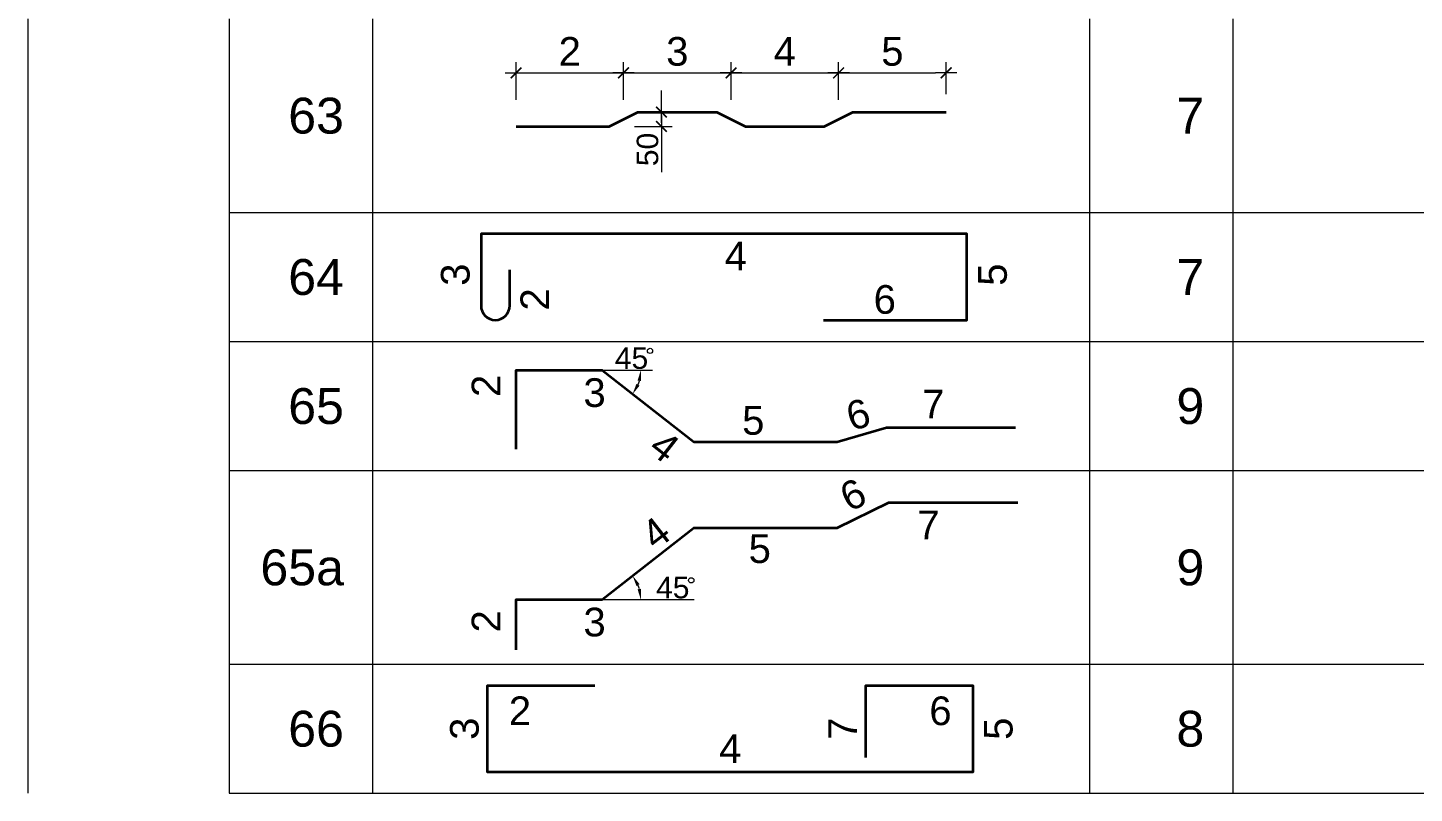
# Model space of a CAD drawing. Header units: millimetres. Extents: x -247377 to 927516, y -864259 to 155594.
# Drawn here: x -156021 to -151186, y 134798 to 137467 of the extents above; entities that cross this region are included whole.
import ezdxf
from ezdxf.enums import TextEntityAlignment as Align

# ---------------------------------------------------------------- set-up
doc = ezdxf.new("R2010")
doc.units = ezdxf.units.MM
doc.header["$MEASUREMENT"] = 0
doc.layers.get('Defpoints').update_dxf_attribs({"lineweight": 9})
for name, color, linetype, lineweight in [('kata_dim', 8, 'Continuous', 5), ('kata_net khung', 3, 'Continuous', 20), ('kata_text', 7, 'Continuous', 30), ('kata_thep chu', 1, 'Continuous', 35), ('NDC_S_DIM', 1, 'Continuous', 15), ('NDC_S_VN TEXT', 7, 'Continuous', 20)]:
    doc.layers.add(name, color=color, linetype=linetype, lineweight=lineweight)
doc.styles.add('ARIAL', font='arial.ttf', dxfattribs={"width": 0.8})
doc.styles.add('kata_text', font='arial.ttf', dxfattribs={"width": 0.8})
doc.dimstyles.new('kata_dim_50', dxfattribs={"dimscale": 50, "dimtxt": 2.5, "dimasz": 1.5, "dimexe": 1.5, "dimexo": 2.5, "dimtad": 1, "dimdec": 0, "dimzin": 0, "dimdsep": 46, "dimtxsty": 'kata_text', "dimblk": 'kata_block_ArchTick', "dimcen": 0.09, "dimdle": 1.2, "dimclrd": 8, "dimclre": 8, "dimclrt": 3, "dimadec": 0, "dimazin": 0, "dimtfac": 1, "dimtdec": 0, "dimtix": 1, "dimtofl": 0, "dimtmove": 0, "dimatfit": 3, "dimfxl": 3.75, "dimfxlon": 1, "dimtolj": 1, "dimtzin": 0, "dimarcsym": 0})

# ---------------------------------------------------------------- blocks, each defined once
blk = doc.blocks.new('kata_block_ArchTick')
at = {"color": 8}
blk.add_line((1, 0), (-1, 0), dxfattribs=at)
at = {"color": 8, "const_width": 0.15}
blk.add_lwpolyline([(-0.5, -0.5), (0.5, 0.5)], dxfattribs=at)
blk = doc.blocks.new('*D607')
at = {"color": 8, "lineweight": -2, "transparency": 16777216}
for p, q in [((3405.3, -564.3), (3405.3, -301.8)), ((3480.3, -376.8), (4080.3, -376.8)), ((4155.3, -564.3), (4155.3, -301.8))]:
    blk.add_line(p, q, dxfattribs=at)
at = {"layer": 'Defpoints', "color": 0, "transparency": 16777216}
for p in [(4155.3, -376.8), (3405.3, -750), (4155.3, -700)]:
    blk.add_point(p, dxfattribs=at)
at = {"color": 8, "lineweight": -2, "transparency": 16777216, "xscale": 75, "yscale": 75, "zscale": 75, "rotation": 180}
blk.add_blockref('kata_block_ArchTick', (3405.3, -376.8), dxfattribs=at)
at = {"color": 8, "lineweight": -2, "transparency": 16777216, "xscale": 75, "yscale": 75, "zscale": 75}
blk.add_blockref('kata_block_ArchTick', (4155.3, -376.8), dxfattribs=at)
blk = doc.blocks.new('*D605')
at = {"color": 8, "lineweight": -2, "transparency": 16777216}
for p, q in [((4155.3, -564.3), (4155.3, -301.8)), ((4230.3, -376.8), (4830.3, -376.8)), ((4905.3, -564.3), (4905.3, -301.8))]:
    blk.add_line(p, q, dxfattribs=at)
at = {"layer": 'Defpoints', "color": 0, "transparency": 16777216}
for p in [(4905.3, -376.8), (4155.3, -700), (4905.3, -700)]:
    blk.add_point(p, dxfattribs=at)
at = {"color": 8, "lineweight": -2, "transparency": 16777216, "xscale": 75, "yscale": 75, "zscale": 75, "rotation": 180}
blk.add_blockref('kata_block_ArchTick', (4155.3, -376.8), dxfattribs=at)
at = {"color": 8, "lineweight": -2, "transparency": 16777216, "xscale": 75, "yscale": 75, "zscale": 75}
blk.add_blockref('kata_block_ArchTick', (4905.3, -376.8), dxfattribs=at)
blk = doc.blocks.new('*D606')
at = {"color": 8, "lineweight": -2, "transparency": 16777216}
for p, q in [((4905.3, -564.3), (4905.3, -301.8)), ((4980.3, -376.8), (5580.3, -376.8)), ((5655.3, -564.3), (5655.3, -301.8))]:
    blk.add_line(p, q, dxfattribs=at)
at = {"layer": 'Defpoints', "color": 0, "transparency": 16777216}
for p in [(5655.3, -376.8), (4905.3, -700), (5655.3, -700)]:
    blk.add_point(p, dxfattribs=at)
at = {"color": 8, "lineweight": -2, "transparency": 16777216, "xscale": 75, "yscale": 75, "zscale": 75, "rotation": 180}
blk.add_blockref('kata_block_ArchTick', (4905.3, -376.8), dxfattribs=at)
at = {"color": 8, "lineweight": -2, "transparency": 16777216, "xscale": 75, "yscale": 75, "zscale": 75}
blk.add_blockref('kata_block_ArchTick', (5655.3, -376.8), dxfattribs=at)
blk = doc.blocks.new('*D608')
at = {"color": 8, "lineweight": -2, "transparency": 16777216}
for p, q in [((5655.3, -564.3), (5655.3, -301.8)), ((5730.3, -376.8), (6330.3, -376.8)), ((6405.3, -525), (6405.3, -301.8))]:
    blk.add_line(p, q, dxfattribs=at)
at = {"layer": 'Defpoints', "color": 0, "transparency": 16777216}
for p in [(6405.3, -376.8), (6405.3, -650), (5655.3, -700)]:
    blk.add_point(p, dxfattribs=at)
at = {"color": 8, "lineweight": -2, "transparency": 16777216, "xscale": 75, "yscale": 75, "zscale": 75, "rotation": 180}
blk.add_blockref('kata_block_ArchTick', (5655.3, -376.8), dxfattribs=at)
at = {"color": 8, "lineweight": -2, "transparency": 16777216, "xscale": 75, "yscale": 75, "zscale": 75}
blk.add_blockref('kata_block_ArchTick', (6405.3, -376.8), dxfattribs=at)
blk = doc.blocks.new('*D609')
at = {"color": 8, "lineweight": -2, "transparency": 16777216}
for p, q in [((4419.9, -575), (4419.9, -500)), ((4380.3, -650), (4494.9, -650)), ((4232.4, -750), (4494.9, -750)), ((4419.9, -825), (4419.9, -1068.1))]:
    blk.add_line(p, q, dxfattribs=at)
at = {"layer": 'Defpoints', "color": 0, "transparency": 16777216}
for p in [(4255.3, -650), (4055.3, -750), (4419.9, -750)]:
    blk.add_point(p, dxfattribs=at)
at = {"color": 8, "lineweight": -2, "transparency": 16777216, "xscale": 75, "yscale": 75, "zscale": 75}
for p, rotation in [((4419.9, -650), 270), ((4419.9, -750), 90)]:
    blk.add_blockref('kata_block_ArchTick', p, dxfattribs=dict(at, rotation=rotation))
blk = doc.blocks.new('dang64')
at = {"layer": 'kata_net khung'}
for p, q in [((0, 0), (0, -900)), ((1405.3, 0), (1405.3, -900)), ((2405.3, 0), (2405.3, -900)), ((7405.3, 0), (7405.3, -900)), ((8405.3, 0), (8405.3, -900)), ((1405.3, -900), (17405.3, -900))]:
    blk.add_line(p, q, dxfattribs=at)
at = {"layer": 'kata_thep chu'}
blk.add_lwpolyline([(5549.1, -750), (6549.1, -750), (6549.1, -150), (3161.2, -150), (3161.2, -650, 1), (3361.2, -650), (3361.2, -400)], format="xyb", dxfattribs=at)
at = {"layer": 'kata_text', "style": 'kata_text'}
for tag, p in [('003', (2981.5, -433.7)), ('005', (6728.3, -433.7)), ('002', (3536.4, -606.4))]:
    blk.add_attdef(tag, text='', height=200, rotation=90, dxfattribs=at).set_placement(p, align=Align.MIDDLE_CENTER)
for tag, p in [('004', (4938.5, -304.6)), ('006', (5977.1, -606.3))]:
    blk.add_attdef(tag, text='', height=200, dxfattribs=at).set_placement(p, align=Align.MIDDLE_CENTER)
for tag, p in [('001', (2205.3, -450)), ('007', (8205.3, -450)), ('008', (10205.3, -450)), ('009', (11205.3, -450)), ('010', (12205.3, -450)), ('011', (13205.3, -449.7)), ('012', (15205.3, -450)), ('013', (17205.3, -450))]:
    blk.add_attdef(tag, text='', height=250, dxfattribs=at).set_placement(p, align=Align.MIDDLE_RIGHT)
blk = doc.blocks.new('*D568')
at = {"layer": 'Defpoints', "color": 0, "transparency": 16777216}
for p in [(4005.3, -200), (4005.3, -200), (4269.3, -259.3), (4356.3, -200), (4645.3, -700)]:
    blk.add_point(p, dxfattribs=at)
at = {"layer": 'kata_dim', "color": 8, "lineweight": -2, "transparency": 16777216}
blk.add_arc((4005.3, -200), 270.6, 337.9347, 344.06657, dxfattribs=at)
at = {"layer": 'kata_dim', "color": 8, "transparency": 16777216}
for points in [[(4253.1, -272.5), (4277.8, -276), (4275.9, -200)], [(4266.9, -307.9), (4245.2, -295.4), (4218.5, -366.6)]]:
    blk.add_solid(points, dxfattribs=at)
blk = doc.blocks.new('*D617')
at = {"layer": 'Defpoints', "color": 0, "transparency": 16777216}
for p in [(4645.3, -400), (4269.3, -840.7), (4005.3, -900), (4005.3, -900), (4356.3, -900)]:
    blk.add_point(p, dxfattribs=at)
at = {"layer": 'kata_dim', "color": 8, "lineweight": -2, "transparency": 16777216}
blk.add_arc((4005.3, -900), 270.6, 15.93343, 22.0653, dxfattribs=at)
at = {"layer": 'kata_dim', "color": 8, "transparency": 16777216}
for points in [[(4245.2, -804.6), (4266.9, -792.1), (4218.5, -733.4)], [(4277.8, -824), (4253.1, -827.5), (4275.9, -900)]]:
    blk.add_solid(points, dxfattribs=at)
blk = doc.blocks.new('dang66')
at = {"layer": 'kata_net khung'}
for p, q in [((0, 0), (0, -900)), ((1405.3, 0), (1405.3, -900)), ((2405.3, 0), (2405.3, -900)), ((7405.3, 0), (7405.3, -900)), ((8405.3, 0), (8405.3, -900)), ((1405.3, -900), (17405.3, -900))]:
    blk.add_line(p, q, dxfattribs=at)
at = {"layer": 'kata_thep chu'}
blk.add_lwpolyline([(3955.3, -150), (3205.3, -150), (3205.3, -750), (6593.2, -750), (6593.2, -150), (5843.2, -150), (5843.2, -650)], dxfattribs=at)
at = {"layer": 'kata_text', "style": 'kata_text'}
for tag, p in [('003', (3205.3, -450)), ('007', (5843.2, -450))]:
    blk.add_attdef(tag, text='', height=200, rotation=90, dxfattribs=at).set_placement(p, align=Align.BOTTOM_CENTER)
blk.add_attdef('002', text='', height=200, dxfattribs=at).set_placement((3355.3, -225), align=Align.TOP_LEFT)
blk.add_attdef('006', text='', height=200, dxfattribs=at).set_placement((6443.2, -225), align=Align.TOP_RIGHT)
blk.add_attdef('005', text='', height=200, rotation=90, dxfattribs=at).set_placement((6668.2, -450), align=Align.TOP_CENTER)
for tag, p in [('001', (2205.3, -450)), ('008', (8205.3, -450)), ('009', (10205.3, -450)), ('010', (11205.3, -450)), ('011', (12205.3, -450)), ('012', (13205.3, -449.7)), ('013', (15205.3, -450)), ('014', (17205.3, -450))]:
    blk.add_attdef(tag, text='', height=250, dxfattribs=at).set_placement(p, align=Align.MIDDLE_RIGHT)
blk.add_attdef('004', text='', height=200, dxfattribs=at).set_placement((4899.2, -750), align=Align.BOTTOM_CENTER)
blk = doc.blocks.new('dang63')
at = {"layer": 'kata_net khung'}
for p, q in [((0, 0), (0, -1350)), ((1405.3, 0), (1405.3, -1350)), ((2405.3, 0), (2405.3, -1350)), ((7405.3, 0), (7405.3, -1350)), ((8405.3, 0), (8405.3, -1350)), ((1405.3, -1350), (17405.3, -1350))]:
    blk.add_line(p, q, dxfattribs=at)
at = {"layer": 'kata_thep chu'}
blk.add_lwpolyline([(3405.3, -750), (4055.3, -750), (4255.3, -650), (4805.3, -650), (5005.3, -750), (5555.3, -750), (5755.3, -650), (6405.3, -650)], dxfattribs=at)
at = {"layer": 'kata_text', "style": 'kata_text'}
for tag, p in [('002', (3780.3, -226.8)), ('003', (4530.3, -226.8)), ('004', (5280.3, -226.8)), ('005', (6030.3, -226.8))]:
    blk.add_attdef(tag, text='', height=200, dxfattribs=at).set_placement(p, align=Align.MIDDLE_CENTER)
for tag, p in [('001', (2205.3, -675)), ('007', (8205.3, -675)), ('008', (10205.3, -675)), ('009', (11205.3, -675)), ('010', (12205.3, -675)), ('011', (13205.3, -674.7)), ('012', (15205.3, -675)), ('013', (17205.3, -675))]:
    blk.add_attdef(tag, text='', height=250, dxfattribs=at).set_placement(p, align=Align.MIDDLE_RIGHT)
blk.add_attdef('006', text='', height=150, rotation=90, dxfattribs=at).set_placement((4322.1, -794.3), align=Align.MIDDLE_RIGHT)
dim = blk.add_linear_dim(base=(4155.3, -376.8), p1=(3405.3, -750), p2=(4155.3, -700), text=' ', dimstyle='kata_dim_50')
dim.commit()
dim.dimension.update_dxf_attribs({"geometry": '*D607', "text_midpoint": (3780.3, -376.8)})
for base, p1, p2, picture, middle in [((4905.3, -376.8), (4155.3, -700), (4905.3, -700), '*D605', (4530.3, -376.8)), ((5655.3, -376.8), (4905.3, -700), (5655.3, -700), '*D606', (5280.3, -376.8)), ((6405.3, -376.8), (5655.3, -700), (6405.3, -650), '*D608', (6030.3, -376.8))]:
    dim = blk.add_linear_dim(base=base, p1=p1, p2=p2, text=' ', dimstyle='kata_dim_50', override={"dimtmove": 1})
    dim.commit()
    dim.dimension.update_dxf_attribs({"geometry": picture, "text_midpoint": middle})
dim = blk.add_linear_dim(base=(4419.9, -750), p1=(4255.3, -650), p2=(4055.3, -750), angle=90, text=' ', dimstyle='kata_dim_50')
dim.commit()
dim.dimension.update_dxf_attribs({"geometry": '*D609', "text_midpoint": (4419.9, -1036.8), "dimtype": 160})
blk = doc.blocks.new('dang65')
at = {"layer": 'kata_dim'}
blk.add_line((4005.3, -200), (4356.3, -200), dxfattribs=at)
blk.add_circle((4340, -65.3), 18.3, dxfattribs=at)
at = {"layer": 'kata_net khung'}
for p, q in [((0, 0), (0, -900)), ((1405.3, 0), (1405.3, -900)), ((2405.3, 0), (2405.3, -900)), ((7405.3, 0), (7405.3, -900)), ((8405.3, 0), (8405.3, -900)), ((1405.3, -900), (17405.3, -900))]:
    blk.add_line(p, q, dxfattribs=at)
at = {"layer": 'kata_thep chu'}
blk.add_lwpolyline([(3405.3, -750), (3405.3, -200), (4005.3, -200), (4645.3, -700), (5645.3, -700), (5989, -600), (6889, -600)], dxfattribs=at)
at = {"layer": 'kata_text', "style": 'kata_text'}
for tag, height, p in [('008', 150, (4327.4, -115.5)), ('003', 200, (4031.1, -356.1)), ('001', 250, (2205.3, -450)), ('009', 250, (8205.3, -450)), ('010', 250, (10205.3, -450)), ('011', 250, (11205.3, -450)), ('012', 250, (12205.3, -450)), ('013', 250, (13205.3, -449.7)), ('014', 250, (15205.3, -450)), ('015', 250, (17205.3, -450))]:
    blk.add_attdef(tag, text='', height=height, dxfattribs=at).set_placement(p, align=Align.MIDDLE_RIGHT)
for tag, rotation, p in [('002', 90, (3196.3, -231.6)), ('004', 322, (4502.8, -779.1))]:
    blk.add_attdef(tag, text='', height=200, rotation=rotation, dxfattribs=at).set_placement(p, align=Align.MIDDLE_RIGHT)
blk.add_attdef('006', text='', height=200, rotation=16, dxfattribs=at).set_placement((5835.5, -661.5), align=Align.BOTTOM_CENTER)
blk.add_attdef('007', text='', height=200, dxfattribs=at).set_placement((6238.1, -436.1), align=Align.MIDDLE_LEFT)
blk.add_attdef('005', text='', height=200, dxfattribs=at).set_placement((5059.8, -550), align=Align.MIDDLE_CENTER)
at = {"layer": 'kata_dim'}
dim = blk.add_angular_dim_2l(base=(4269.3, -259.3), line1=((4005.3, -200), (4356.3, -200)), line2=((4005.3, -200), (4645.3, -700)), text=' ', dimstyle='kata_dim_50', override={"dimtxsty": 'kata_text', "dimsah": 1}, dxfattribs=at)
dim.commit()
dim.dimension.update_dxf_attribs({"geometry": '*D568', "text_midpoint": (1144.7, -4121.1)})
blk = doc.blocks.new('dang65a')
at = {"layer": 'kata_dim'}
blk.add_line((4005.3, -900), (4647.1, -900), dxfattribs=at)
blk.add_circle((4627.6, -765.3), 18.3, dxfattribs=at)
at = {"layer": 'kata_net khung'}
for p, q in [((0, 0), (0, -1350)), ((1405.3, 0), (1405.3, -1350)), ((2405.3, 0), (2405.3, -1350)), ((7405.3, 0), (7405.3, -1350)), ((8405.3, 0), (8405.3, -1350)), ((1405.3, -1350), (17405.3, -1350))]:
    blk.add_line(p, q, dxfattribs=at)
at = {"layer": 'kata_thep chu'}
blk.add_lwpolyline([(3405.3, -1250), (3405.3, -900), (4005.3, -900), (4645.3, -400), (5645.3, -400), (6005.3, -223.2), (6905.3, -223.2)], dxfattribs=at)
at = {"layer": 'kata_text', "style": 'kata_text'}
blk.add_attdef('006', text='', height=200, rotation=26, dxfattribs=at).set_placement((5825.3, -311.6), align=Align.BOTTOM_CENTER)
blk.add_attdef('007', text='', height=200, dxfattribs=at).set_placement((6204.3, -379.3), align=Align.MIDDLE_LEFT)
blk.add_attdef('004', text='', height=200, rotation=38, dxfattribs=at).set_placement((4440.6, -387), align=Align.MIDDLE_RIGHT)
blk.add_attdef('005', text='', height=200, dxfattribs=at).set_placement((5105.3, -544.4), align=Align.MIDDLE_CENTER)
for tag, height, p in [('001', 250, (2205.3, -675)), ('009', 250, (8205.3, -675)), ('010', 250, (10205.3, -675)), ('011', 250, (11205.3, -675)), ('012', 250, (12205.3, -675)), ('013', 250, (13205.3, -674.7)), ('014', 250, (15205.3, -675)), ('015', 250, (17205.3, -675)), ('008', 150, (4615.1, -815.5)), ('003', 200, (4031.1, -1056.1))]:
    blk.add_attdef(tag, text='', height=height, dxfattribs=at).set_placement(p, align=Align.MIDDLE_RIGHT)
blk.add_attdef('002', text='', height=200, rotation=90, dxfattribs=at).set_placement((3196.3, -1051.1), align=Align.MIDDLE_CENTER)
at = {"layer": 'kata_dim'}
dim = blk.add_angular_dim_2l(base=(4269.3, -840.7), line1=((4005.3, -900), (4356.3, -900)), line2=((4005.3, -900), (4645.3, -400)), text=' ', dimstyle='kata_dim_50', override={"dimtxsty": 'kata_text', "dimsah": 1}, dxfattribs=at)
dim.commit()
dim.dimension.update_dxf_attribs({"geometry": '*D617', "text_midpoint": (2184.8, 3763)})

msp = doc.modelspace()

# ---------------------------------------------------------------- block references
at = {"layer": 'NDC_S_DIM'}
ref = msp.add_blockref('dang63', (-156021.2, 137498.2), dxfattribs=dict(at, xscale=0.5, yscale=0.5, zscale=0.5))
ref.add_attrib('001', '63', dxfattribs={"layer": 'NDC_S_VN TEXT', "height": 125, "style": 'ARIAL'}).set_placement((-154918.6, 137160.7), align=Align.MIDDLE_RIGHT)
ref.add_attrib('002', '2', dxfattribs={"layer": 'NDC_S_VN TEXT', "height": 100, "style": 'ARIAL'}).set_placement((-154131.1, 137384.8), align=Align.MIDDLE_CENTER)
ref.add_attrib('003', '3', dxfattribs={"layer": 'NDC_S_VN TEXT', "height": 100, "style": 'ARIAL'}).set_placement((-153756.1, 137384.8), align=Align.MIDDLE_CENTER)
ref.add_attrib('004', '4', dxfattribs={"layer": 'NDC_S_VN TEXT', "height": 100, "style": 'ARIAL'}).set_placement((-153381.1, 137384.8), align=Align.MIDDLE_CENTER)
ref.add_attrib('005', '5', dxfattribs={"layer": 'NDC_S_VN TEXT', "height": 100, "style": 'ARIAL'}).set_placement((-153006.1, 137384.8), align=Align.MIDDLE_CENTER)
ref.add_attrib('006', '50', dxfattribs={"layer": 'NDC_S_VN TEXT', "height": 75, "rotation": 90, "style": 'ARIAL'}).set_placement((-153860.2, 137101), align=Align.MIDDLE_RIGHT)
ref.add_attrib('007', '7', dxfattribs={"layer": 'NDC_S_VN TEXT', "height": 125, "style": 'ARIAL'}).set_placement((-151918.6, 137160.7), align=Align.MIDDLE_RIGHT)
at = {"layer": 'NDC_S_VN TEXT'}
ref = msp.add_blockref('dang65a', (-156021.2, 135923.2), dxfattribs=dict(at, xscale=0.5, yscale=0.5, zscale=0.5))
ref.add_attrib('001', '65a', dxfattribs={"height": 125, "style": 'ARIAL'}).set_placement((-154918.6, 135585.7), align=Align.MIDDLE_RIGHT)
ref.add_attrib('002', '2', dxfattribs={"height": 100, "rotation": 90, "style": 'ARIAL'}).set_placement((-154423.1, 135397.6), align=Align.MIDDLE_CENTER)
ref.add_attrib('003', '3', dxfattribs={"height": 100, "style": 'ARIAL'}).set_placement((-154005.7, 135395.1), align=Align.MIDDLE_RIGHT)
ref.add_attrib('004', '4', dxfattribs={"height": 100, "rotation": 38, "style": 'ARIAL'}).set_placement((-153800.9, 135729.7), align=Align.MIDDLE_RIGHT)
ref.add_attrib('005', '5', dxfattribs={"height": 100, "style": 'ARIAL'}).set_placement((-153468.6, 135651), align=Align.MIDDLE_CENTER)
ref.add_attrib('006', '6', dxfattribs={"height": 100, "rotation": 26, "style": 'ARIAL'}).set_placement((-153108.6, 135767.4), align=Align.BOTTOM_CENTER)
ref.add_attrib('007', '7', dxfattribs={"height": 100, "style": 'ARIAL'}).set_placement((-152919.1, 135733.5), align=Align.MIDDLE_LEFT)
ref.add_attrib('008', '45', dxfattribs={"height": 75, "style": 'ARIAL'}).set_placement((-153713.7, 135515.4), align=Align.MIDDLE_RIGHT)
ref.add_attrib('009', '9', dxfattribs={"height": 125, "style": 'ARIAL'}).set_placement((-151918.6, 135585.7), align=Align.MIDDLE_RIGHT)
ref = msp.add_blockref('dang64', (-156021.2, 136823.2), dxfattribs=dict(at, xscale=0.5, yscale=0.5, zscale=0.5))
ref.add_attrib('001', '64', dxfattribs={"height": 125, "style": 'ARIAL'}).set_placement((-154918.6, 136598.2), align=Align.MIDDLE_RIGHT)
ref.add_attrib('002', '2', dxfattribs={"height": 100, "rotation": 90, "style": 'ARIAL'}).set_placement((-154253, 136520), align=Align.MIDDLE_CENTER)
ref.add_attrib('003', '3', dxfattribs={"height": 100, "rotation": 90, "style": 'ARIAL'}).set_placement((-154530.5, 136606.3), align=Align.MIDDLE_CENTER)
ref.add_attrib('004', '4', dxfattribs={"height": 100, "style": 'ARIAL'}).set_placement((-153552, 136670.9), align=Align.MIDDLE_CENTER)
ref.add_attrib('005', '5', dxfattribs={"height": 100, "rotation": 90, "style": 'ARIAL'}).set_placement((-152657.1, 136606.3), align=Align.MIDDLE_CENTER)
ref.add_attrib('006', '6', dxfattribs={"height": 100, "style": 'ARIAL'}).set_placement((-153032.7, 136520), align=Align.MIDDLE_CENTER)
ref.add_attrib('007', '7', dxfattribs={"height": 125, "style": 'ARIAL'}).set_placement((-151918.6, 136598.2), align=Align.MIDDLE_RIGHT)
ref = msp.add_blockref('dang65', (-156021.2, 136373.2), dxfattribs=dict(at, xscale=0.5, yscale=0.5, zscale=0.5))
ref.add_attrib('001', '65', dxfattribs={"height": 125, "style": 'ARIAL'}).set_placement((-154918.6, 136148.2), align=Align.MIDDLE_RIGHT)
ref.add_attrib('002', '2', dxfattribs={"height": 100, "rotation": 90, "style": 'ARIAL'}).set_placement((-154423.1, 136257.4), align=Align.MIDDLE_RIGHT)
ref.add_attrib('003', '3', dxfattribs={"height": 100, "style": 'ARIAL'}).set_placement((-154005.7, 136195.1), align=Align.MIDDLE_RIGHT)
ref.add_attrib('004', '4', dxfattribs={"height": 100, "rotation": 322, "style": 'ARIAL'}).set_placement((-153769.8, 135983.6), align=Align.MIDDLE_RIGHT)
ref.add_attrib('005', '5', dxfattribs={"height": 100, "style": 'ARIAL'}).set_placement((-153491.3, 136098.2), align=Align.MIDDLE_CENTER)
ref.add_attrib('006', '6', dxfattribs={"height": 100, "rotation": 16, "style": 'ARIAL'}).set_placement((-153103.5, 136042.4), align=Align.BOTTOM_CENTER)
ref.add_attrib('007', '7', dxfattribs={"height": 100, "style": 'ARIAL'}).set_placement((-152902.2, 136155.1), align=Align.MIDDLE_LEFT)
ref.add_attrib('008', '45', dxfattribs={"height": 75, "style": 'ARIAL'}).set_placement((-153857.5, 136315.4), align=Align.MIDDLE_RIGHT)
ref.add_attrib('009', '9', dxfattribs={"height": 125, "style": 'ARIAL'}).set_placement((-151918.6, 136148.2), align=Align.MIDDLE_RIGHT)
ref = msp.add_blockref('dang66', (-156021.2, 135248.2), dxfattribs=dict(at, xscale=0.5, yscale=0.5, zscale=0.5))
ref.add_attrib('001', '66', dxfattribs={"height": 125, "style": 'ARIAL'}).set_placement((-154918.6, 135023.2), align=Align.MIDDLE_RIGHT)
ref.add_attrib('002', '2', dxfattribs={"height": 100, "style": 'ARIAL'}).set_placement((-154343.6, 135135.7), align=Align.TOP_LEFT)
ref.add_attrib('003', '3', dxfattribs={"height": 100, "rotation": 90, "style": 'ARIAL'}).set_placement((-154418.6, 135023.2), align=Align.BOTTOM_CENTER)
ref.add_attrib('004', '4', dxfattribs={"height": 100, "style": 'ARIAL'}).set_placement((-153571.6, 134873.2), align=Align.BOTTOM_CENTER)
ref.add_attrib('005', '5', dxfattribs={"height": 100, "rotation": 90, "style": 'ARIAL'}).set_placement((-152687.1, 135023.2), align=Align.TOP_CENTER)
ref.add_attrib('006', '6', dxfattribs={"height": 100, "style": 'ARIAL'}).set_placement((-152799.6, 135135.7), align=Align.TOP_RIGHT)
ref.add_attrib('007', '7', dxfattribs={"height": 100, "rotation": 90, "style": 'ARIAL'}).set_placement((-153099.6, 135023.2), align=Align.BOTTOM_CENTER)
ref.add_attrib('008', '8', dxfattribs={"height": 125, "style": 'ARIAL'}).set_placement((-151918.6, 135023.2), align=Align.MIDDLE_RIGHT)

doc.saveas('drawing.dxf')
